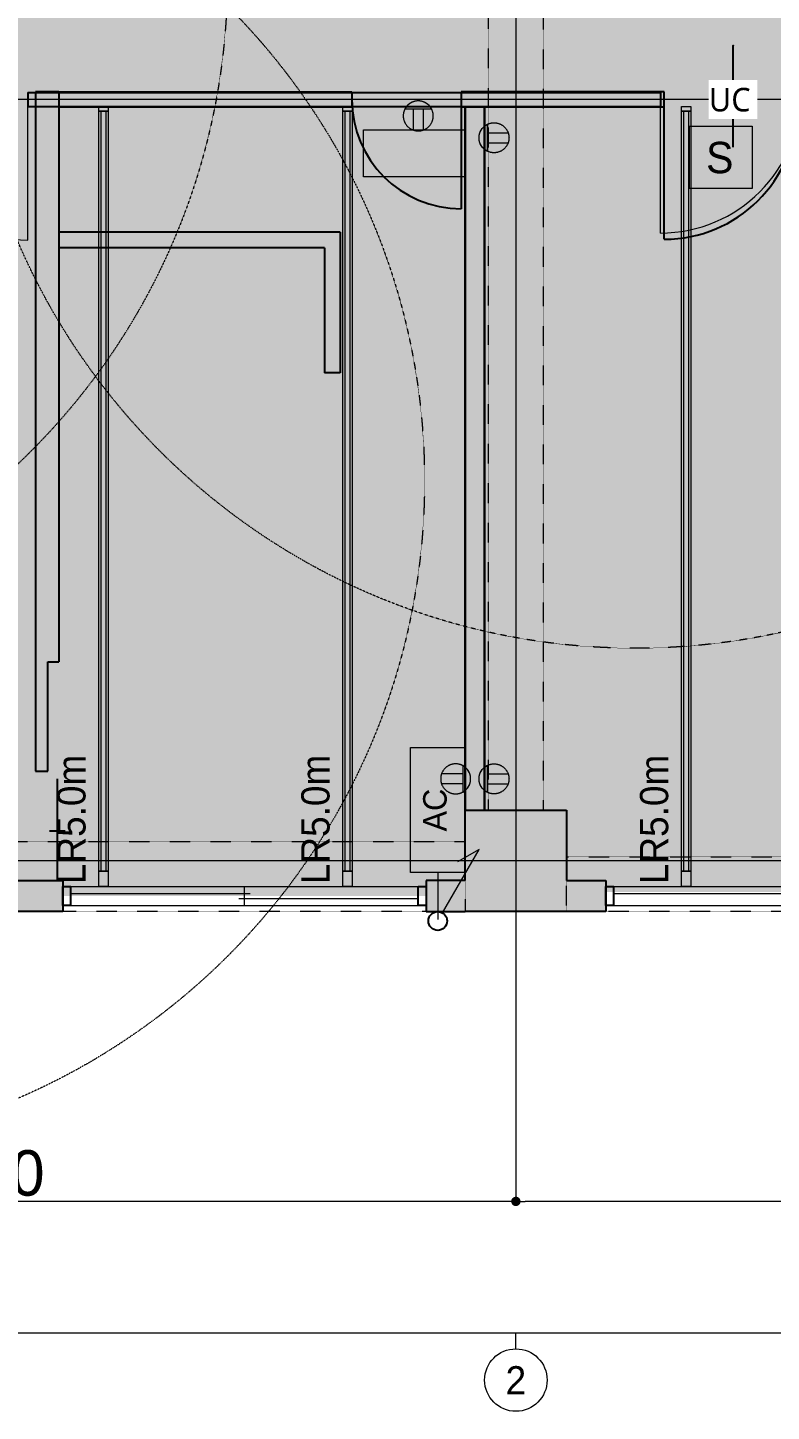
# Model space of a CAD drawing. Header units: millimetres. Extents: x -376000 to 292178, y -193032 to 188048.
# Drawn here: x -123955 to -119195, y 53324 to 62184 of the extents above; entities that cross this region are included whole.
import ezdxf

# ---------------------------------------------------------------- set-up
doc = ezdxf.new("R2010")
doc.units = ezdxf.units.MM
doc.header["$PDMODE"] = 1
doc.header["$PDSIZE"] = -2
for name, pattern in [('VW-01 短破線', [2.116125, 1.058062, -1.058062]), ('ラインタイプ-1', [2.116531, 1.058062, -1.058469]), ('ラインタイプ-28', [1.058161, 0.705383, -0.352778]), ('ラインタイプ-6', [5.291531, 3.175, -1.058062, 0.352704, -0.705764])]:
    doc.linetypes.add(name, pattern=pattern)
for name, color, linetype, lineweight in [('01_基準-寸法', 7, 'Continuous', 5), ('07_文字・記号', 7, 'Continuous', 9), ('_セキュリティー (2D)', 7, 'Continuous', 5), ('_塗（エリア） (2D)', 7, 'Continuous', 5), ('_塗（壁） (2D)', 7, 'Continuous', 5), ('_天井プロット (2D)', 7, 'Continuous', 5), ('_平面図(既存部) (2D)', 7, 'Continuous', 5), ('_平面図（新設） (2D)', 7, 'Continuous', 5), ('_文字・記号 (2D)', 7, 'Continuous', 5), ('_梁 (2D)', 7, 'Continuous', 5), ('_給排水ガス (2D)', 7, 'Continuous', 5), ('_解体部 (2D)', 7, 'Continuous', 5)]:
    doc.layers.add(name, color=color, linetype=linetype, lineweight=lineweight)
for name, color, linetype, lineweight, true_color in [('02_0.25', 1, 'Continuous', 25, 0xff0000), ('03_0.15', 7, 'Continuous', 15, 0x990099), ('04_0.10', 7, 'Continuous', 9, 0x0099ff), ('05_0.05点線', 9, 'ラインタイプ-28', 5, 0x808080), ('06一点鎖線', 7, 'ラインタイプ-6', 9, 0x9999ff), ('08_ハッチ・色', 7, 'Continuous', 5, 0x888888)]:
    doc.layers.add(name, color=color, linetype=linetype, lineweight=lineweight, true_color=true_color)
doc.styles.add('Hiragino Kaku Gothic Pro W3', font='', dxfattribs={"bigfont": 'Hiragino Kaku Gothic Pro W3'})
doc.styles.add('Hiragino Sans W3', font='', dxfattribs={"bigfont": 'Hiragino Sans W3'})
doc.styles.add('Yu Gothic UI Semilight', font='Yu Gothic UI Semilight.ttf')
doc.styles.add('ＭＳ Ｐゴシック', font='MS PGothic.ttf')
doc.styles.get('Hiragino Kaku Gothic Pro W3').set_extended_font_data('Hiragino Kaku Gothic Pro W3')
doc.styles.get('Hiragino Sans W3').set_extended_font_data('Hiragino Sans W3')
doc.dimstyles.new('RGT', dxfattribs={"dimtxt": 161.781684, "dimasz": 0.999939, "dimexe": 0, "dimexo": 1, "dimgap": 0.5, "dimtad": 1, "dimdsep": 46, "dimtxsty": 'Hiragino Sans W3', "dimblk": 'DOT', "dimblk1": 'DOT', "dimblk2": 'DOT', "dimcen": 0, "dimazin": 0, "dimtfac": 1, "dimtix": 1, "dimtmove": 0, "dimatfit": 0, "dimldrblk": 'VW_FILLEDARROW', "dimfxl": 1, "dimfrac": 2, "dimtolj": 1, "dimarcsym": 0})

# ---------------------------------------------------------------- blocks, each defined once
blk = doc.blocks.new('給排水ガス (2D)')
at = {"layer": '02_0.25'}
blk.add_circle((-121330.6, 56463.6), 60, dxfattribs=at)
at = {"layer": '04_0.10'}
for p, q in [((-121300.6, 56515.5), (-121065.9, 56922.1)), ((-121065.9, 56922.1), (-121204.2, 56842.2))]:
    blk.add_line(p, q, dxfattribs=at)
at = {"layer": '07_文字・記号', "color": 5, "lineweight": 18, "true_color": 0x0000ff}
blk.add_line((-121330.6, 56773.6), (-121330.6, 56473.6), dxfattribs=at)
blk = doc.blocks.new('塗（エリア） (2D)')
at = {"layer": '08_ハッチ・色', "linetype": 'Continuous', "lineweight": 0, "true_color": 0xd9d2ae, "transparency": 33554559}
blk.add_hatch(color=9, dxfattribs=at).paths.add_polyline_path([(-126530.2, 63586.1), (-126530.2, 63586.1), (-126530.2, 65248.6), (-124930.2, 65248.6), (-124930.2, 63568.6), (-106642.7, 63568.6), (-106642.7, 67761.5), (-105240, 67761.5), (-105240, 65248.6), (-101330.2, 65248.6), (-99930.2, 65248.6), (-99930.2, 63448.6), (-99930.2, 61723.6), (-126530.2, 61723.6)])
at = {"layer": '08_ハッチ・色', "linetype": 'Continuous', "lineweight": 0, "true_color": 0x98d8ff, "transparency": 33554559}
for points in [[(-127980.2, 61723.6), (-121092.7, 61723.6), (-121092.7, 56623.6), (-127980.2, 56623.6)], [(-121092.7, 61723.6), (-117380.2, 61723.6), (-117380.2, 56648.6), (-121092.7, 56648.6)]]:
    blk.add_hatch(color=141, dxfattribs=at).paths.add_polyline_path(points)
blk = doc.blocks.new('塗（壁） (2D)')
at = {"layer": '02_0.25', "linetype": 'Continuous', "lineweight": 0, "true_color": 0xaaaaaa}
for points in [[(-121155.2, 57173.6), (-120505.2, 57173.6), (-120505.2, 56523.6), (-121155.2, 56523.6)], [(-127405.2, 56523.6), (-127405.2, 56723.6), (-123730.2, 56723.6), (-123730.2, 56523.6)], [(-121405.2, 56523.6), (-121405.2, 56723.6), (-121155.2, 56723.6), (-121155.2, 56523.6)], [(-120505.2, 56523.6), (-120505.2, 56723.6), (-120255.2, 56723.6), (-120255.2, 56523.6)]]:
    blk.add_hatch(color=253, dxfattribs=at).paths.add_polyline_path(points)
at = {"layer": '08_ハッチ・色', "linetype": 'Continuous', "lineweight": 0}
blk.add_hatch(color=120, dxfattribs=at).paths.add_polyline_path([(-121155.2, 61678.6), (-121030.2, 61678.6), (-121030.2, 57173.6), (-121155.2, 57173.6)])
at = {"layer": '08_ハッチ・色', "color": 141}
blk.add_solid([(-119905.2, 61678.6), (-119905.2, 61768.6), (-123955.2, 61678.6), (-123955.2, 61768.6)], dxfattribs=at)
blk = doc.blocks.new('グループ-31')
at = {"layer": '02_0.25', "flags": 128}
for points in [[(-1162.5, 60), (-1113.1, 60), (-1113.1, -60), (-1162.5, -60)], [(1113.1, 60), (1162.5, 60), (1162.5, -60), (1113.1, -60)]]:
    blk.add_lwpolyline(points, close=True, dxfattribs=at)
at = {"layer": '03_0.15'}
for p, q in [((-1113.1, 15), (37, 15)), ((0, -60), (0, 60)), ((-37, -15), (1113.1, -15))]:
    blk.add_line(p, q, dxfattribs=at)
at = {"layer": '04_0.10'}
for p, q in [((-1113.1, 60), (1113.1, 60)), ((-1113.1, -60), (1113.1, -60))]:
    blk.add_line(p, q, dxfattribs=at)
blk = doc.blocks.new('シンボル-2')
at = {"layer": '02_0.25', "color": 7}
blk.add_blockref('グループ-31', (0, 0), dxfattribs=at)
blk = doc.blocks.new('平面図(既存部) (2D)')
at = {"layer": '02_0.25'}
for p, q in [((-121155.237, 56723.559), (-121155.624, 57173.559)), ((-121155.624, 57173.559), (-120505.624, 57173.559)), ((-120505.624, 57173.559), (-120505.237, 56723.559)), ((-127405.237, 56723.559), (-123730.237, 56723.559)), ((-123730.237, 56723.559), (-123730.237, 56523.559)), ((-121405.237, 56723.559), (-121405.237, 56523.559)), ((-121155.237, 56723.559), (-121405.237, 56723.559)), ((-120505.237, 56723.559), (-120255.237, 56723.559)), ((-120255.237, 56723.559), (-120255.237, 56523.559)), ((-123730.237, 56523.559), (-127405.237, 56523.559)), ((-121405.237, 56523.559), (-121155.237, 56523.559)), ((-120505.624, 56523.559), (-121155.237, 56523.559)), ((-120255.237, 56523.559), (-120505.237, 56523.559))]:
    blk.add_line(p, q, dxfattribs=at)
at = {"layer": '06一点鎖線'}
for p, q in [((-120830.237, 72935.684), (-120830.237, 54935.684)), ((-96430.237, 61723.559), (-131430.237, 61723.559)), ((-96430.237, 56848.559), (-131430.237, 56848.559))]:
    blk.add_line(p, q, dxfattribs=at)
at = {"layer": '04_0.10', "color": 7}
for p in [(-122567.737, 56623.559), (-119092.737, 56623.559)]:
    blk.add_blockref('シンボル-2', p, dxfattribs=at)
blk = doc.blocks.new('解体部 (2D)')
at = {"layer": '02_0.25'}
for p, q in [((-123905.624, 61773.556), (-123905.624, 57423.559)), ((-123755.624, 61773.556), (-123905.624, 61773.552)), ((-123755.624, 61773.556), (-123755.624, 58123.556)), ((-123755.624, 61773.556), (-121880.237, 61773.556)), ((-121880.237, 61773.552), (-121880.237, 61673.552)), ((-119880.237, 61773.552), (-121180.237, 61773.552)), ((-121180.237, 61773.552), (-121180.237, 61673.552)), ((-119880.237, 61673.552), (-119880.237, 61773.552)), ((-121880.237, 61673.552), (-123755.624, 61673.552)), ((-121180.237, 61723.552), (-121180.237, 61023.552)), ((-119880.237, 61673.552), (-121180.237, 61673.552)), ((-121155.624, 57173.556), (-121155.624, 61673.556)), ((-121030.237, 57173.556), (-121030.237, 61673.556)), ((-119880.237, 60828.552), (-119880.237, 61723.552)), ((-121955.624, 60873.552), (-123755.624, 60873.552)), ((-121955.624, 60873.552), (-121955.624, 59973.552)), ((-122055.624, 60773.552), (-123755.624, 60773.552)), ((-122055.624, 60773.552), (-122055.624, 59973.552)), ((-121955.624, 59973.552), (-122055.624, 59973.552)), ((-123825.624, 57423.559), (-123825.624, 58123.559)), ((-123825.624, 58123.559), (-123755.624, 58123.556)), ((-123905.624, 57423.559), (-123825.624, 57423.559)), ((-123766, 57373.559), (-123766, 56723.559)), ((-123816, 57040), (-123716, 57040))]:
    blk.add_line(p, q, dxfattribs=at)
for centre, radius, start, end in [((-121180.237, 61723.552), 700, 180, 270), ((-119880.237, 61678.559), 850.015, 270, 359.6629699)]:
    blk.add_arc(centre, radius, start, end, dxfattribs=at)
blk = doc.blocks.new('グループ-471')
at = {"layer": '04_0.10'}
blk.add_line((-119905.2, 60868.6), (-119905.2, 61768.6), dxfattribs=at)
blk.add_arc((-119905.2, 61768.6), 900, 270, 0, dxfattribs=at)
blk = doc.blocks.new('グループ-472')
at = {"layer": '04_0.10'}
blk.add_line((-123955.2, 60823.6), (-123955.2, 61723.6), dxfattribs=at)
blk.add_arc((-123955.2, 61723.6), 900, 180, 270, dxfattribs=at)
blk = doc.blocks.new('平面図（新設） (2D)')
at = {"layer": '02_0.25'}
for p, q in [((-123955.237, 61768.559), (-123955.237, 61678.559)), ((-123955.237, 61768.559), (-119905.237, 61768.559)), ((-119905.237, 61768.559), (-119905.237, 61678.559)), ((-123955.237, 61678.559), (-119905.237, 61678.559)), ((-121155.237, 61678.559), (-121155.237, 57173.559)), ((-121030.237, 61678.559), (-121030.237, 57173.559))]:
    blk.add_line(p, q, dxfattribs=at)
at = {"layer": '04_0.10'}
for name in ['グループ-471', 'グループ-472']:
    blk.add_blockref(name, (0, 0), dxfattribs=at)
blk = doc.blocks.new('グループ-1171')
at = {"layer": '07_文字・記号', "linetype": 'Continuous', "lineweight": 0, "true_color": 0x02abea, "transparency": 33554687}
blk.add_hatch(color=140, dxfattribs=at).paths.add_polyline_path([(-121505.6, 56773.6), (-121505.6, 57573.6), (-121155.6, 57573.6), (-121155.6, 56773.6)])
at = {"layer": '07_文字・記号', "color": 7, "linetype": 'Continuous', "lineweight": 5, "transparency": 33554687, "flags": 128}
blk.add_lwpolyline([(-121505.6, 56773.6), (-121505.6, 57573.6), (-121155.6, 57573.6), (-121155.6, 56773.6)], close=True, dxfattribs=at)
at = {"layer": '07_文字・記号', "color": 7, "insert": (-121423.9, 57173.6), "char_height": 150.76, "attachment_point": 2, "rotation": 90, "line_spacing_factor": 1.006498, "style": 'ＭＳ Ｐゴシック'}
blk.add_mtext('AC', dxfattribs=at)
blk = doc.blocks.new('新規分電盤')
at = {"layer": '07_文字・記号', "linetype": 'Continuous', "lineweight": 0, "transparency": 33554687}
blk.add_hatch(color=140, dxfattribs=at).paths.add_polyline_path([(-325, 150), (325, 150), (325, -150), (-325, -150)])
at = {"layer": '07_文字・記号', "color": 7, "linetype": 'Continuous', "lineweight": 5, "transparency": 33554687, "flags": 128}
blk.add_lwpolyline([(-325, 150), (325, 150), (325, -150), (-325, -150)], close=True, dxfattribs=at)
at = {"layer": '07_文字・記号', "color": 7, "linetype": 'Continuous', "lineweight": 5, "transparency": 33554687}
blk.add_solid([(325, -150), (325, 150), (-325, -150)], dxfattribs=at)
blk = doc.blocks.new('2口コンセント')
at = {"layer": '07_文字・記号', "linetype": 'Continuous', "lineweight": 0, "true_color": 0x63c3ff}
blk.add_hatch(color=151, dxfattribs=at).paths.add_polyline_path([(96, 0), (95.8, -6.4), (95.2, -12.6), (94.2, -18.8), (92.8, -24.9), (91, -30.8), (88.8, -36.6), (86.2, -42.4), (83.1, -48), (79.8, -53.4), (76.1, -58.5), (72.2, -63.4), (67.9, -67.9), (63.4, -72.2), (58.5, -76.1), (53.4, -79.8), (48, -83.1), (42.4, -86.2), (36.6, -88.8), (30.8, -91), (24.9, -92.8), (18.8, -94.2), (12.6, -95.2), (6.4, -95.8), (0, -96), (-6.4, -95.8), (-12.6, -95.2), (-18.8, -94.2), (-24.9, -92.8), (-30.8, -91), (-36.6, -88.8), (-42.4, -86.2), (-48, -83.1), (-53.4, -79.8), (-58.5, -76.1), (-63.4, -72.2), (-67.9, -67.9), (-72.2, -63.4), (-76.1, -58.5), (-79.8, -53.4), (-83.1, -48), (-86.2, -42.4), (-88.8, -36.6), (-91, -30.8), (-92.8, -24.9), (-94.2, -18.8), (-95.2, -12.6), (-95.8, -6.4), (-96, 0), (-95.8, 6.4), (-95.2, 12.6), (-94.2, 18.8), (-92.8, 24.9), (-91, 30.8), (-88.8, 36.6), (-86.2, 42.4), (-83.1, 48), (-79.8, 53.4), (-76.1, 58.5), (-72.2, 63.4), (-67.9, 67.9), (-63.4, 72.2), (-58.5, 76.1), (-53.4, 79.8), (-48, 83.1), (-42.4, 86.2), (-36.6, 88.8), (-30.8, 91), (-24.9, 92.8), (-18.8, 94.2), (-12.6, 95.2), (-6.4, 95.8), (0, 96), (6.4, 95.8), (12.6, 95.2), (18.8, 94.2), (24.9, 92.8), (30.8, 91), (36.6, 88.8), (42.4, 86.2), (48, 83.1), (53.4, 79.8), (58.5, 76.1), (63.4, 72.2), (67.9, 67.9), (72.2, 63.4), (76.1, 58.5), (79.8, 53.4), (83.1, 48), (86.2, 42.4), (88.8, 36.6), (91, 30.8), (92.8, 24.9), (94.2, 18.8), (95.2, 12.6), (95.8, 6.4)])
at = {"layer": '07_文字・記号', "linetype": 'Continuous', "lineweight": 0}
h = blk.add_hatch(color=7, dxfattribs=at)
edge = h.paths.add_edge_path()
edge.add_arc((0, 0), 96, 27.81814, 90)
edge.add_arc((0, 0), 96, 90, 152.18186)
edge.add_line((-84.9, 44.8), (84.9, 44.8))
at = {"layer": '07_文字・記号', "color": 7, "linetype": 'Continuous', "lineweight": 5}
for p, q in [((-32, 44.8), (-32, -90.5)), ((32, 44.8), (32, -90.5))]:
    blk.add_line(p, q, dxfattribs=at)
at = {"layer": '07_文字・記号', "color": 7, "linetype": 'Continuous', "lineweight": 5, "flags": 128}
blk.add_lwpolyline([(84.9, 44.8, 0.278179), (0, 96, 0.278179), (-84.9, 44.8), (84.9, 44.8)], format="xyb", close=True, dxfattribs=at)
at = {"layer": '07_文字・記号', "color": 7, "linetype": 'Continuous', "lineweight": 5}
blk.add_open_spline([(96, 0), (96, -25.7), (70.3, -70.3), (25.7, -96), (-25.7, -96), (-70.3, -70.3), (-96, -25.7), (-96, 25.7), (-70.3, 70.3), (-25.7, 96), (25.7, 96), (70.3, 70.3), (96, 25.7), (96, 0)], degree=2, dxfattribs=at)
blk = doc.blocks.new('グループ-1221')
at = {"layer": '07_文字・記号', "color": 160, "linetype": 'Continuous', "lineweight": 5, "true_color": 0x003dff, "transparency": 33554687, "flags": 128}
for points in [[(-119710.2, 61678.6), (-119710.2, 61648.6), (-119770.2, 61648.6), (-119770.2, 61678.6)], [(-119710.2, 61648.6), (-119710.2, 56783.6), (-119770.2, 56783.6), (-119770.2, 61648.6)], [(-119725.2, 61648.6), (-119725.2, 56783.6), (-119755.2, 56783.6), (-119755.2, 61648.6)], [(-119710.2, 56783.6), (-119710.2, 56683.6), (-119770.2, 56683.6), (-119770.2, 56783.6)]]:
    blk.add_lwpolyline(points, close=True, dxfattribs=at)
at = {"layer": '07_文字・記号', "color": 160, "true_color": 0x003dff, "insert": (-119944.1, 57113.6), "char_height": 180.91, "attachment_point": 5, "rotation": 90, "line_spacing_factor": 1.007907, "style": 'ＭＳ Ｐゴシック'}
blk.add_mtext('LR5.0m', dxfattribs=at)
blk = doc.blocks.new('グループ-1222')
at = {"layer": '07_文字・記号', "color": 160, "linetype": 'Continuous', "lineweight": 5, "true_color": 0x003dff, "transparency": 33554687, "flags": 128}
for points in [[(-121878.3, 61678.6), (-121878.3, 61648.6), (-121938.3, 61648.6), (-121938.3, 61678.6)], [(-121878.3, 61648.6), (-121878.3, 56783.6), (-121938.3, 56783.6), (-121938.3, 61648.6)], [(-121893.3, 61648.6), (-121893.3, 56783.6), (-121923.3, 56783.6), (-121923.3, 61648.6)], [(-121878.3, 56783.6), (-121878.3, 56683.6), (-121938.3, 56683.6), (-121938.3, 56783.6)]]:
    blk.add_lwpolyline(points, close=True, dxfattribs=at)
at = {"layer": '07_文字・記号', "color": 160, "true_color": 0x003dff, "insert": (-122112.2, 57113.6), "char_height": 180.91, "attachment_point": 5, "rotation": 90, "line_spacing_factor": 1.007907, "style": 'ＭＳ Ｐゴシック'}
blk.add_mtext('LR5.0m', dxfattribs=at)
blk = doc.blocks.new('グループ-1223')
at = {"layer": '07_文字・記号', "color": 160, "linetype": 'Continuous', "lineweight": 5, "true_color": 0x003dff, "transparency": 33554687, "flags": 128}
for points in [[(-123440.3, 61678.6), (-123440.3, 61648.6), (-123500.3, 61648.6), (-123500.3, 61678.6)], [(-123440.3, 61648.6), (-123440.3, 56783.6), (-123500.3, 56783.6), (-123500.3, 61648.6)], [(-123455.3, 61648.6), (-123455.3, 56783.6), (-123485.3, 56783.6), (-123485.3, 61648.6)], [(-123440.3, 56783.6), (-123440.3, 56683.6), (-123500.3, 56683.6), (-123500.3, 56783.6)]]:
    blk.add_lwpolyline(points, close=True, dxfattribs=at)
at = {"layer": '07_文字・記号', "color": 160, "true_color": 0x003dff, "insert": (-123674.2, 57113.6), "char_height": 180.91, "attachment_point": 5, "rotation": 90, "line_spacing_factor": 1.007907, "style": 'ＭＳ Ｐゴシック'}
blk.add_mtext('LR5.0m', dxfattribs=at)
blk = doc.blocks.new('天井プロット (2D)')
at = {"layer": '02_0.25'}
blk.add_line((-119440, 61418.8), (-119440, 62068.5), dxfattribs=at)
at = {"layer": '02_0.25', "lineweight": 25, "flags": 128}
blk.add_lwpolyline([(-119440.3, 62067.5), (-119440, 62068.5), (-119439.8, 62067.5)], dxfattribs=at)
at = {"layer": '07_文字・記号', "color": 100, "linetype": 'VW-01 短破線', "true_color": 0x00ff3f}
for centre in [(-126977, 62510), (-125715, 59280)]:
    blk.add_circle(centre, 4300, dxfattribs=at)
at = {"layer": '07_文字・記号', "color": 7}
for name in ['グループ-1223', 'グループ-1222', 'グループ-1221']:
    blk.add_blockref(name, (0, 0), dxfattribs=at)
at = {"layer": '07_文字・記号', "color": 7, "transparency": 33554687}
for name, p in [('2口コンセント', (-121455.2, 61618.6)), ('グループ-1171', (0, 0))]:
    blk.add_blockref(name, p, dxfattribs=at)
for name, p, rotation in [('新規分電盤', (-121480.2, 61378.6), 180), ('2口コンセント', (-121215.6, 57373.6), 270)]:
    blk.add_blockref(name, p, dxfattribs=dict(at, rotation=rotation))
at = {"layer": '07_文字・記号', "color": 7, "transparency": 33554687, "xscale": -1, "rotation": 90}
for p in [(-120970.2, 61478.6), (-120970.2, 57373.6)]:
    blk.add_blockref('2口コンセント', p, dxfattribs=at)
at = {"color": 255}
blk.add_wipeout([(-119595, 61598.7), (-119285.1, 61598.7), (-119285.1, 61848.4), (-119595, 61848.4)], dxfattribs=at).dxf.layer = '04_0.10'
at = {"layer": '07_文字・記号', "color": 100, "linetype": 'VW-01 短破線', "true_color": 0x00ff3f}
blk.add_circle((-120065.4, 62510), 4300, dxfattribs=at)
at = {"layer": '04_0.10', "insert": (-119595, 61798.1), "char_height": 150.76, "attachment_point": 1, "line_spacing_factor": 1.005088, "style": 'Yu Gothic UI Semilight'}
blk.add_mtext('UC', dxfattribs=at)
blk = doc.blocks.new('_Dot')
at = {"color": 0, "linetype": 'ByBlock', "lineweight": -2}
blk.add_line((-0.5, 0), (-1, 0), dxfattribs=at)
at = {"color": 0, "linetype": 'ByBlock', "const_width": 0.5}
blk.add_lwpolyline([(-0.25, 0, 1), (0.25, 0, 1)], format="xyb", close=True, dxfattribs=at)
blk = doc.blocks.new('*D451')
at = {"layer": '01_基準-寸法', "color": 0, "lineweight": -2}
for p, q in [((-127730.2, 55233.8), (-127730.2, 54668)), ((-120830.2, 55233.8), (-120830.2, 54668)), ((-120890.2, 54668), (-127670.2, 54668))]:
    blk.add_line(p, q, dxfattribs=at)
at = {"layer": 'Defpoints', "color": 0}
for p in [(-127730.2, 55234.8), (-120830.2, 55234.8), (-127730.2, 54668)]:
    blk.add_point(p, dxfattribs=at)
at = {"layer": '01_基準-寸法', "color": 0, "lineweight": -2, "xscale": 59.99633789062499, "yscale": 59.99633789062499, "zscale": 59.99633789062499, "rotation": 180}
blk.add_blockref('_Dot', (-127730.2, 54668), dxfattribs=at)
at = {"layer": '01_基準-寸法', "color": 0, "lineweight": -2, "xscale": 59.99633789062499, "yscale": 59.99633789062499, "zscale": 59.99633789062499}
blk.add_blockref('_Dot', (-120830.2, 54668), dxfattribs=at)
at = {"layer": '01_基準-寸法', "color": 0, "insert": (-124280.2, 54848.2), "char_height": 291.21, "attachment_point": 5, "style": 'Hiragino Kaku Gothic Pro W3'}
blk.add_mtext('\\A1;6900', dxfattribs=at)
blk = doc.blocks.new('VW_FILLEDARROW')
at = {"color": 0, "linetype": 'Continuous', "lineweight": 5, "transparency": 16777216, "flags": 128}
blk.add_lwpolyline([(-161.33, 43.23), (0, 0), (-161.33, -43.23)], close=True, dxfattribs=at)
blk = doc.blocks.new('*D452')
at = {"layer": '01_基準-寸法', "color": 0, "lineweight": -2}
for p, q in [((-120830.2, 55233.8), (-120830.2, 54668)), ((-113990.2, 54668), (-120770.2, 54668)), ((-113930.2, 54669), (-113930.2, 54668))]:
    blk.add_line(p, q, dxfattribs=at)
at = {"layer": 'Defpoints', "color": 0}
for p in [(-120830.2, 55234.8), (-120830.2, 54668), (-113930.2, 54668)]:
    blk.add_point(p, dxfattribs=at)
at = {"layer": '01_基準-寸法', "color": 0, "lineweight": -2, "xscale": 59.99633789062499, "yscale": 59.99633789062499, "zscale": 59.99633789062499, "rotation": 180}
blk.add_blockref('_Dot', (-120830.2, 54668), dxfattribs=at)
at = {"layer": '01_基準-寸法', "color": 0, "lineweight": -2, "xscale": 59.99633789062499, "yscale": 59.99633789062499, "zscale": 59.99633789062499}
blk.add_blockref('_Dot', (-113930.2, 54668), dxfattribs=at)
at = {"layer": '01_基準-寸法', "color": 0, "insert": (-117380.2, 54848.2), "char_height": 291.21, "attachment_point": 5, "style": 'Hiragino Kaku Gothic Pro W3'}
blk.add_mtext('\\A1;6900', dxfattribs=at)
blk = doc.blocks.new('*D455')
at = {"layer": '01_基準-寸法', "color": 0, "lineweight": -2}
for p, q in [((-127730.2, 54389.7), (-127730.2, 53823.8)), ((-100130.2, 54389.7), (-100130.2, 53823.8)), ((-100190.2, 53823.8), (-127670.2, 53823.8))]:
    blk.add_line(p, q, dxfattribs=at)
at = {"layer": 'Defpoints', "color": 0}
for p in [(-127730.2, 54390.7), (-100130.2, 54390.7), (-127730.2, 53823.8)]:
    blk.add_point(p, dxfattribs=at)
at = {"layer": '01_基準-寸法', "color": 0, "lineweight": -2, "xscale": 59.99633789062499, "yscale": 59.99633789062499, "zscale": 59.99633789062499, "rotation": 180}
blk.add_blockref('_Dot', (-127730.2, 53823.8), dxfattribs=at)
at = {"layer": '01_基準-寸法', "color": 0, "lineweight": -2, "xscale": 59.99633789062499, "yscale": 59.99633789062499, "zscale": 59.99633789062499}
blk.add_blockref('_Dot', (-100130.2, 53823.8), dxfattribs=at)
at = {"layer": '01_基準-寸法', "color": 0, "insert": (-113930.2, 54004), "char_height": 291.21, "attachment_point": 5, "style": 'Hiragino Kaku Gothic Pro W3'}
blk.add_mtext('\\A1;27600', dxfattribs=at)
blk = doc.blocks.new('グループ-1466')
at = {"layer": '04_0.10', "linetype": 'Continuous', "lineweight": 0, "true_color": 0xc1d9af}
blk.add_hatch(color=9, dxfattribs=at).paths.add_polyline_path([(-200, 200), (200, 200), (200, -200), (-200, -200)])
at = {"layer": '04_0.10', "color": 7, "flags": 128}
blk.add_lwpolyline([(-200, 200), (200, 200), (200, -200), (-200, -200)], close=True, dxfattribs=at)
at = {"layer": '04_0.10', "color": 9, "linetype": 'Continuous', "true_color": 0xc1d9af}
blk.add_solid([(-94.3, -166.5), (94.3, -166.5), (-94.3, 166.5), (94.3, 166.5)], dxfattribs=at)
blk.add_solid([(-94.3, -166.5), (94.3, -166.5), (-94.3, 166.5), (94.3, 166.5)], dxfattribs=at)
at = {"layer": '04_0.10', "color": 157, "true_color": 0x20618e, "insert": (-94.3, 99.1), "char_height": 201, "attachment_point": 1, "line_spacing_factor": 1.007555, "style": 'ＭＳ Ｐゴシック'}
blk.add_mtext('S', dxfattribs=at)
blk = doc.blocks.new('AT錠')
at = {"layer": '04_0.10'}
blk.add_blockref('グループ-1466', (0, 0), dxfattribs=at)
blk = doc.blocks.new('セキュリティー (2D)')
at = {"layer": '04_0.10', "color": 7}
blk.add_blockref('AT錠', (-119518.4, 61353.4), dxfattribs=at)
blk = doc.blocks.new('梁 (2D)')
at = {"layer": '05_0.05点線', "color": 7, "linetype": 'ラインタイプ-1', "flags": 128}
for points in [[(-121005.237, 63523.559), (-120655.237, 63523.559), (-120655.237, 57173.559), (-121005.237, 57173.559)], [(-127405.237, 56523.559), (-127405.237, 56973.559), (-121155.263, 56973.559), (-121155.263, 56523.559)], [(-120505.237, 56523.559), (-120505.237, 56873.559), (-114255.237, 56873.559), (-114255.237, 56523.559)]]:
    blk.add_lwpolyline(points, close=True, dxfattribs=at)
blk = doc.blocks.new('文字・記号 (2D)')
at = {"layer": '01_基準-寸法'}
blk.add_line((-120830.237, 53723.83), (-120830.237, 53823.83), dxfattribs=at)
blk.add_line((-120830.237, 53723.83), (-120830.237, 53823.83), dxfattribs=at)
blk.add_line((-120830.237, 53723.83), (-120830.237, 53823.83), dxfattribs=at)
blk.add_line((-120830.237, 53723.83), (-120830.237, 53823.83), dxfattribs=at)
blk.add_circle((-120830.237, 53523.83), 200, dxfattribs=at)
at = {"layer": '01_基準-寸法', "insert": (-120830.237, 53612.946), "char_height": 180.909, "attachment_point": 2, "line_spacing_factor": 1.007907, "style": 'ＭＳ Ｐゴシック'}
blk.add_mtext('2', dxfattribs=at)
at = {"layer": '01_基準-寸法'}
for base, p1, p2, picture, middle in [((-127730.237, 54667.993), (-120830.237, 55234.83), (-127730.237, 55234.83), '*D451', (-124280.237, 54848.158)), ((-120830.237, 54667.993), (-113930.237, 54667.993), (-120830.237, 55234.83), '*D452', (-117380.237, 54848.158)), ((-127730.237, 53823.83), (-100130.237, 54390.667), (-127730.237, 54390.667), '*D455', (-113930.237, 54003.995))]:
    dim = blk.add_linear_dim(base=base, p1=p1, p2=p2, dimstyle='RGT', override={"dimtxt": 291.207031, "dimasz": 59.996338, "dimgap": 30, "dimpost": '<>', "dimtxsty": 'Hiragino Kaku Gothic Pro W3', "dimtmove": 2}, dxfattribs=at)
    dim.commit()
    dim.dimension.update_dxf_attribs({"geometry": picture, "text_midpoint": middle})

msp = doc.modelspace()

# ---------------------------------------------------------------- block references
at = {"layer": '_塗（エリア） (2D)'}
msp.add_blockref('塗（エリア） (2D)', (0, 0), dxfattribs=at)
at = {"layer": '_塗（壁） (2D)'}
msp.add_blockref('塗（壁） (2D)', (0, 0), dxfattribs=at)
at = {"layer": '_給排水ガス (2D)'}
msp.add_blockref('給排水ガス (2D)', (0, 0), dxfattribs=at)

# ---------------------------------------------------------------- next in the draw order: block references
at = {"layer": '_平面図(既存部) (2D)'}
msp.add_blockref('平面図(既存部) (2D)', (0, 0), dxfattribs=at)

# ---------------------------------------------------------------- next in the draw order: block references
at = {"layer": '_解体部 (2D)'}
msp.add_blockref('解体部 (2D)', (0, 0), dxfattribs=at)

# ---------------------------------------------------------------- next in the draw order: block references
at = {"layer": '_平面図（新設） (2D)'}
msp.add_blockref('平面図（新設） (2D)', (0, 0), dxfattribs=at)

# ---------------------------------------------------------------- next in the draw order: block references
at = {"layer": '_天井プロット (2D)'}
msp.add_blockref('天井プロット (2D)', (0, 0), dxfattribs=at)

# ---------------------------------------------------------------- next in the draw order: block references
at = {"layer": '_文字・記号 (2D)'}
msp.add_blockref('文字・記号 (2D)', (0, 0), dxfattribs=at)

# ---------------------------------------------------------------- next in the draw order: block references
at = {"layer": '_セキュリティー (2D)'}
msp.add_blockref('セキュリティー (2D)', (0, 0), dxfattribs=at)

# ---------------------------------------------------------------- next in the draw order: block references
at = {"layer": '_梁 (2D)'}
msp.add_blockref('梁 (2D)', (0, 0), dxfattribs=at)

doc.saveas('drawing.dxf')
